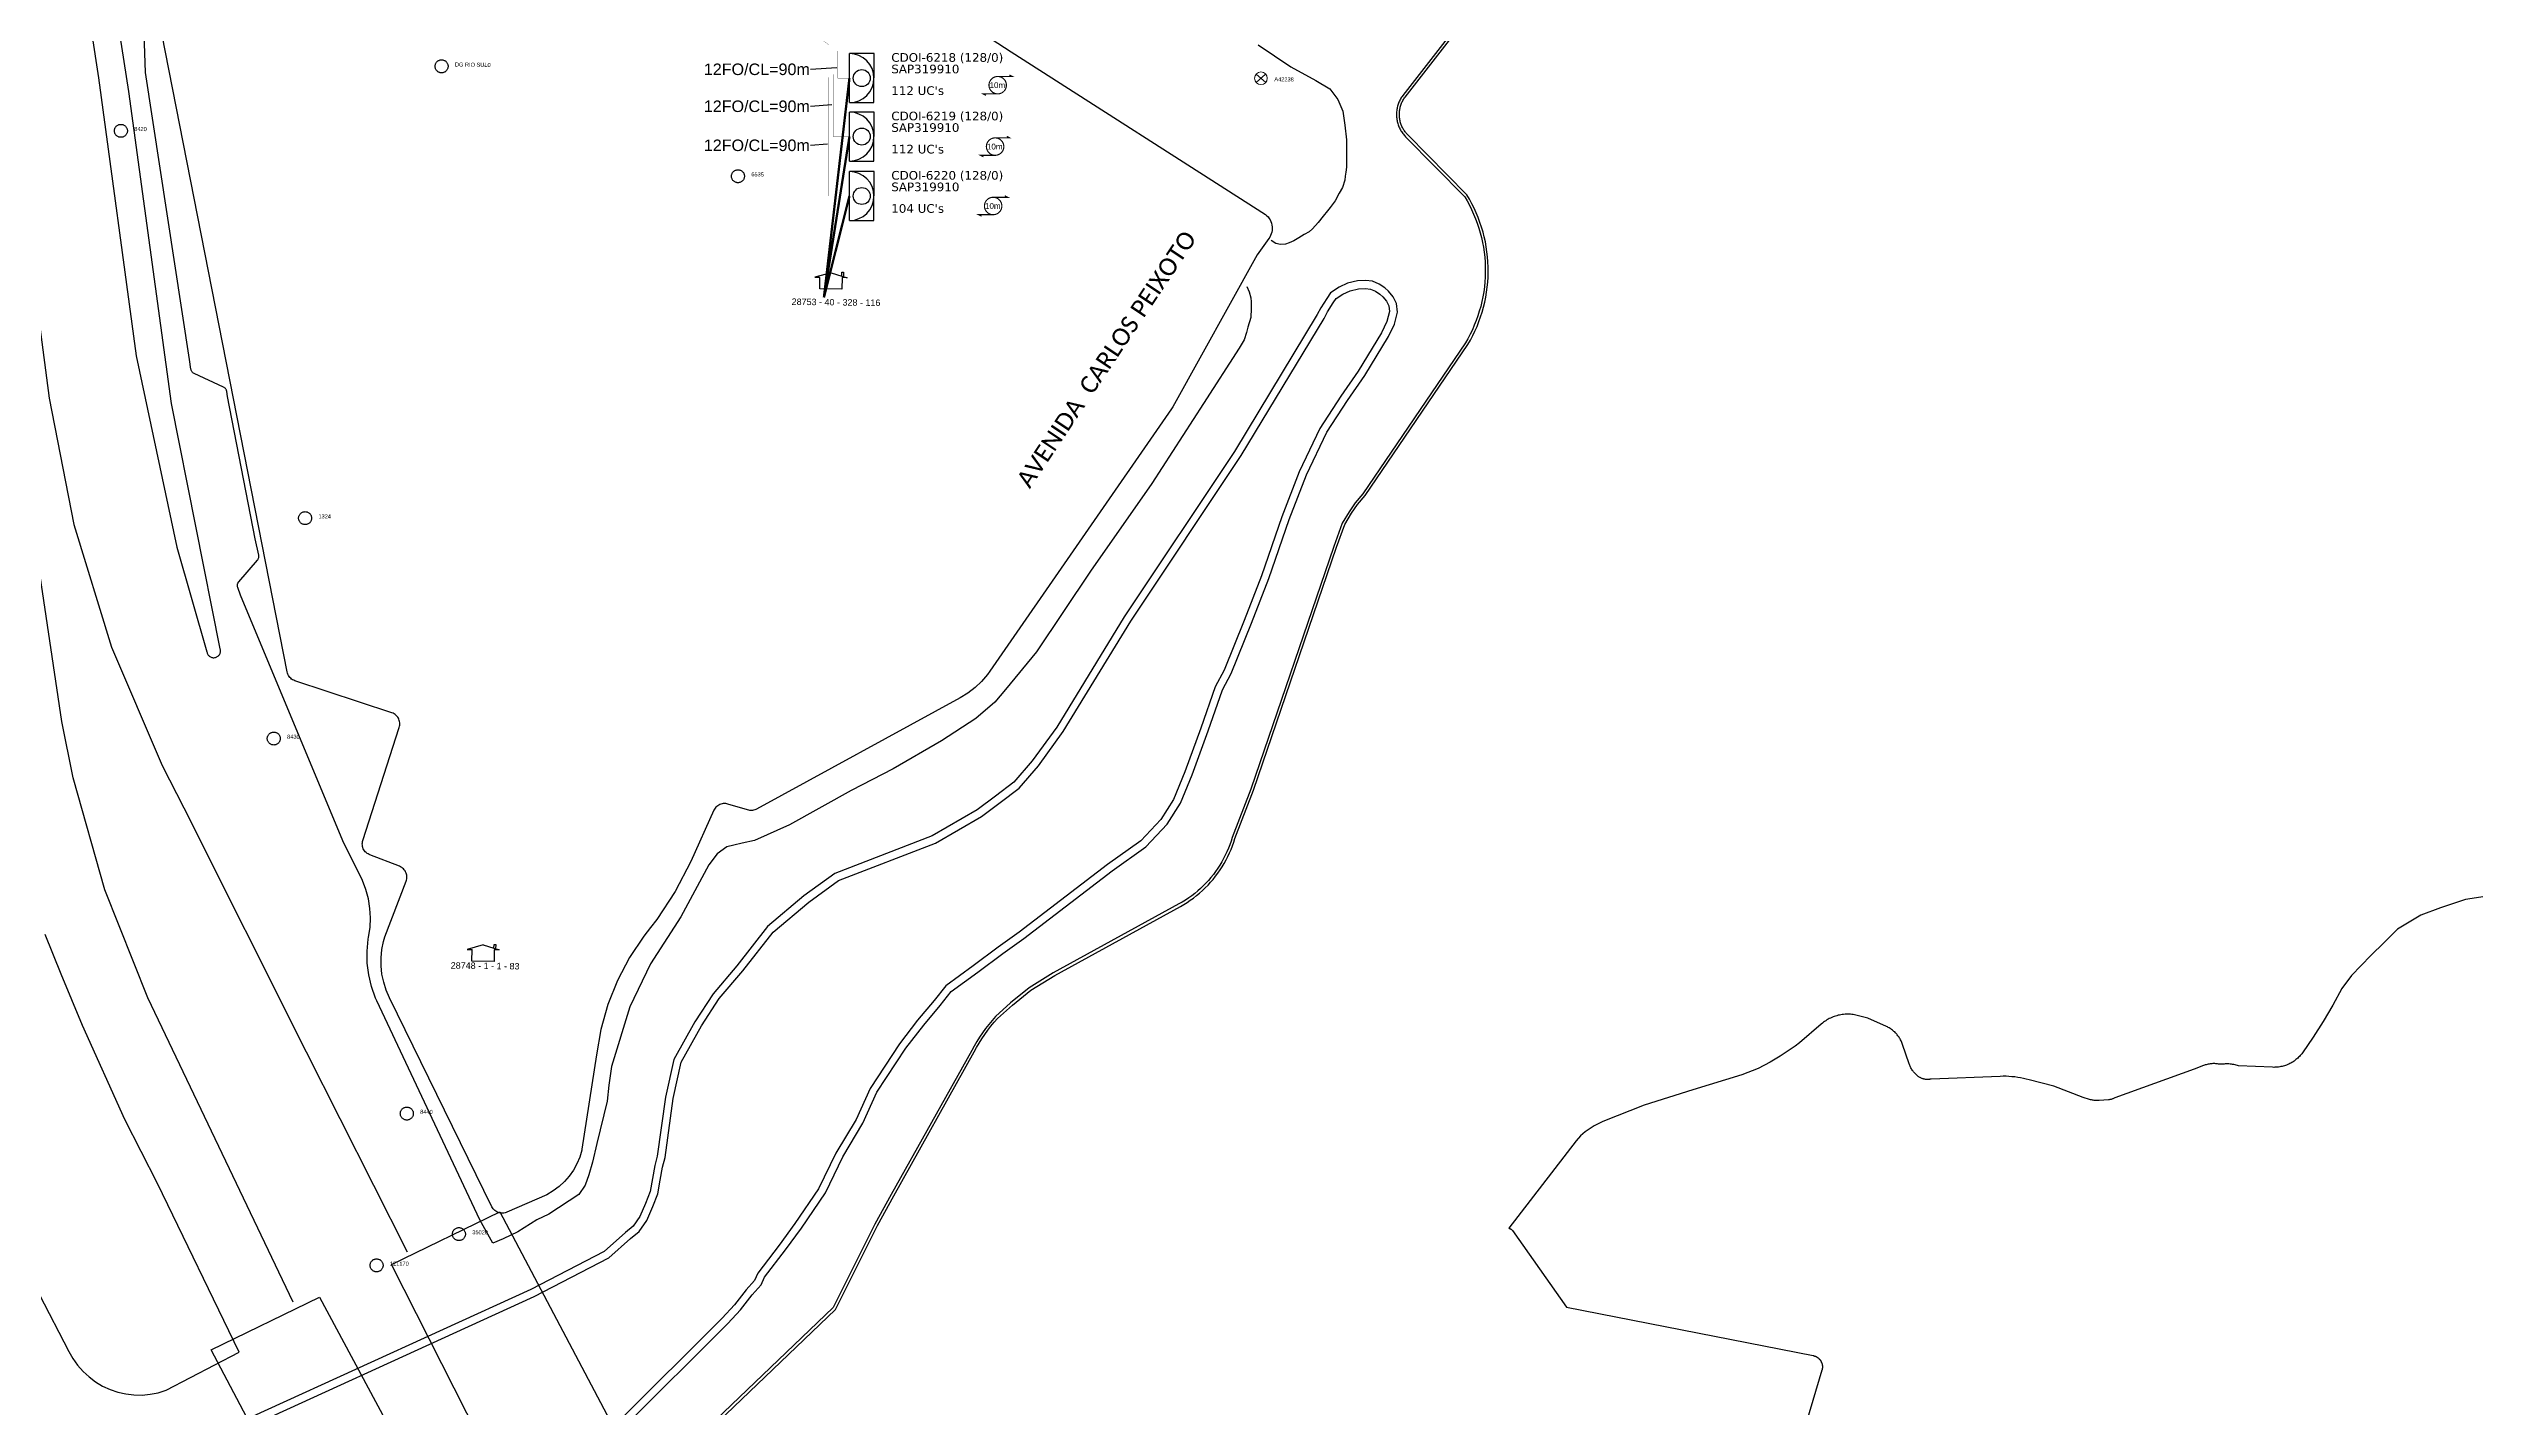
# Model space of a CAD drawing. Header units: millimetres. Extents: x 676447 to 689606, y 7455628 to 7463967.
# Drawn here: x 686906.5 to 687327.3, y 7459904.7 to 7460140.4 of the extents above; entities that cross this region are included whole.
import ezdxf
from ezdxf.enums import TextEntityAlignment as Align

# ---------------------------------------------------------------- set-up
doc = ezdxf.new("R2010")
doc.units = ezdxf.units.MM
doc.header["$LTSCALE"] = 0.1
doc.header["$MEASUREMENT"] = 0
doc.linetypes.add('PHANTOM2', pattern=[1.25, 0.625, -0.125, 0.125, -0.125, 0.125, -0.125])
doc.layers.add('10.4-Postes', color=1, linetype='Continuous', lineweight=0)
for name, color, linetype in [('Caixas Subterrâneas', 5, 'Continuous'), ('CDO_INTERIOR', 1, 'Continuous'), ('label_cabos', 7, 'Continuous'), ('label_cabos @ 1', 7, 'Continuous'), ('LAYOUT', 7, 'Continuous'), ('LEGENDAS_INFRAESTRUTURAS', 7, 'Continuous'), ('linha de chamada', 5, 'Continuous'), ('MUB_MEIOFIO', 7, 'Continuous'), ('MUB_OBRA_ARTE', 7, 'Continuous'), ('MUB_QUADRAS', 7, 'Continuous'), ('MUB_SEGMENTO', 7, 'Continuous'), ('NOS_DE_INFRAESTRUTURA', 7, 'Continuous'), ('surveys', 7, 'Continuous'), ('SURVEYS_LEGENDAS', 7, 'Continuous')]:
    doc.layers.add(name, color=color, linetype=linetype)
doc.styles.add('Legend', font='calibri.ttf')
doc.styles.add('siredit', font='verdana.ttf')
doc.styles.get("Standard").update_dxf_attribs({"font": 'arial.ttf'})
doc.dimstyles.new('FW', dxfattribs={"dimscale": 0, "dimtxt": 2, "dimasz": 0.18, "dimexe": 0.18, "dimexo": 0.0625, "dimgap": 0.09, "dimtad": 0, "dimtoh": 1, "dimdec": 0, "dimzin": 0, "dimdsep": 46, "dimtxsty": 'Standard', "dimcen": 0.09, "dimse1": 1, "dimse2": 1, "dimsd1": 1, "dimsd2": 1, "dimclrt": 7, "dimadec": 0, "dimazin": 0, "dimtfac": 1, "dimtdec": 0, "dimtofl": 0, "dimtmove": 0, "dimatfit": 3, "dimfxl": 0, "dimtolj": 1, "dimtzin": 0, "dimarcsym": 0})

# ---------------------------------------------------------------- blocks, each defined once
blk = doc.blocks.new('PTPT')
at = {"layer": '10.4-Postes', "color": 1, "linetype": 'PHANTOM2'}
for points in [[(-0.0000079, 0.0000104), (0.0000075, -0.000002)], [(0.000007, 0.0000109), (-0.0000074, -0.0000025)]]:
    blk.add_lwpolyline(points, dxfattribs=at)
at = {"layer": '10.4-Postes', "color": 1}
blk.add_circle((-0.0000002, 0.0000042), 0.00000987, dxfattribs=at)
blk = doc.blocks.new('MHMZ')
at = {"linetype": 'PHANTOM2'}
blk.add_circle((0, 0), 0.0000101, dxfattribs=at)
blk = doc.blocks.new('LVLV')
for p, q in [((0, 0.0000254), (-0.0000251, 0.000018)), ((-0.0000251, 0.000018), (-0.0000173, 0.000018)), ((-0.0000172, 0), (-0.0000172, 0.0000179)), ((0.0000172, 0), (-0.0000172, 0)), ((0, 0.0000254), (0.0000251, 0.000018)), ((0.0000169, 0.0000264), (0.0000195, 0.0000264)), ((0.0000169, 0.0000205), (0.0000169, 0.0000264)), ((0.0000251, 0.000018), (0.0000172, 0.000018)), ((0.0000172, 0.000018), (0.0000172, 0)), ((0.0000195, 0.0000264), (0.0000195, 0.0000198))]:
    blk.add_line(p, q)
blk = doc.blocks.new('A$C6FB0096B')
at = {"layer": 'LAYOUT', "color": 0, "const_width": 0.2}
blk.add_lwpolyline([(0, 1.51, 1.000012), (0, -1.51, 0.999978)], format="xyb", close=True, dxfattribs=at)
for points in [[(0, 1.51), (2.52, 1.51), (2.02, 1.77)], [(0, -1.51), (-2.52, -1.51), (-2.02, -1.77)]]:
    blk.add_lwpolyline(points, dxfattribs=at)
at = {"layer": 'LAYOUT', "color": 0}
blk.add_text('10m', height=1, dxfattribs=at).set_placement((-0.06, 0), align=Align.MIDDLE_CENTER)

msp = doc.modelspace()

# ---------------------------------------------------------------- linework, layer by layer
at = {"const_width": 0.04}
for points in [[(687025.69, 7460161.23), (687031.83, 7460157.68), (687034.95, 7460148.56), (687043.37, 7460142.66), (687043.36, 7460135.28), (687045.36, 7460135.28)], [(687025.69, 7460161.23), (687031.3, 7460156.68), (687034.41, 7460147.55), (687042.51, 7460141.89), (687042.53, 7460125.13), (687045.36, 7460125.13)], [(687025.69, 7460161.23), (687030.41, 7460156.11), (687033.53, 7460146.98), (687041.75, 7460141.08), (687041.74, 7460114.84), (687045.36, 7460114.83)]]:
    msp.add_lwpolyline(points, dxfattribs=at)
at = {"layer": 'CDO_INTERIOR', "color": 0}
for p, q in [((687049.62, 7460139.53), (687045.37, 7460139.53)), ((687049.61, 7460131.03), (687049.62, 7460139.53)), ((687045.36, 7460131.03), (687049.61, 7460131.03)), ((687049.62, 7460129.38), (687045.37, 7460129.38)), ((687049.61, 7460120.88), (687049.62, 7460129.38)), ((687045.36, 7460120.88), (687049.61, 7460120.88)), ((687049.62, 7460119.08), (687045.37, 7460119.08)), ((687049.61, 7460110.58), (687049.62, 7460119.08)), ((687045.36, 7460110.58), (687049.61, 7460110.58))]:
    msp.add_line(p, q, dxfattribs=at)
for points in [[(687045.36, 7460131.03), (687045.37, 7460139.53)], [(687045.36, 7460120.88), (687045.37, 7460129.38)], [(687045.36, 7460110.58), (687045.37, 7460119.08)]]:
    msp.add_lwpolyline(points, dxfattribs=at)
for centre in [(687047.49, 7460135.28), (687047.49, 7460125.13), (687047.49, 7460114.83)]:
    msp.add_circle(centre, 1.47, dxfattribs=at)
for centre in [(687045.36, 7460135.28), (687045.36, 7460125.13), (687045.36, 7460114.83)]:
    msp.add_arc(centre, 4.25, 269.9724, 89.9724, dxfattribs=at)
at = {"layer": 'linha de chamada', "linetype": 'Continuous', "const_width": 0.4}
for points in [[(687045.36, 7460135.28), (687040.93, 7460097.23)], [(687045.36, 7460125.13), (687040.93, 7460097.23)], [(687045.36, 7460114.83), (687040.93, 7460097.23)]]:
    msp.add_lwpolyline(points, dxfattribs=at)
at = {"layer": 'MUB_MEIOFIO', "linetype": 'Continuous'}
for points in [[(686948.92, 7459922.98), (686923.71, 7459975.76), (686916.23, 7459994.51), (686910.75, 7460013.93), (686908.8, 7460023.7), (686902.53, 7460065.67), (686896.54, 7460111.85), (686891.26, 7460154.07), (686891.24, 7460154.17), (686885.11, 7460181.12), (686879.84, 7460216.81), (686878.8, 7460224.79), (686874.46, 7460245.98), (686867.93, 7460266.59), (686859.29, 7460286.41), (686856.96, 7460291.44), (686856.94, 7460291.46), (686832.59, 7460340.1), (686786.83, 7460471.63)], [(686906.51, 7460191.59), (686915.12, 7460135.31), (686921.69, 7460087.13), (686928.72, 7460053.91), (686933.94, 7460035.78), (686933.96, 7460035.66), (686934, 7460035.54), (686934.05, 7460035.43), (686934.11, 7460035.32), (686934.18, 7460035.22), (686934.26, 7460035.12), (686934.35, 7460035.04), (686934.45, 7460034.97), (686934.56, 7460034.9), (686934.67, 7460034.85), (686934.79, 7460034.81), (686934.91, 7460034.78), (686935.03, 7460034.77), (686935.15, 7460034.77), (686935.28, 7460034.78), (686935.4, 7460034.8), (686935.52, 7460034.84), (686935.63, 7460034.89), (686935.74, 7460034.95), (686935.84, 7460035.02), (686935.93, 7460035.1), (686936.02, 7460035.19), (686936.09, 7460035.29), (686936.15, 7460035.4), (686936.21, 7460035.51), (686936.25, 7460035.63), (686936.27, 7460035.75), (686936.29, 7460035.87), (686936.29, 7460035.99), (686936.28, 7460036.12), (686936.25, 7460036.24), (686936.24, 7460036.29), (686927.82, 7460078.82), (686920.39, 7460132.97), (686912.62, 7460182.76)], [(687161.73, 7460158.58), (687141.31, 7460132.27), (687141.2, 7460132.11), (687141.1, 7460131.96), (687141, 7460131.79), (687140.9, 7460131.63), (687140.81, 7460131.46), (687140.73, 7460131.29), (687140.65, 7460131.11), (687140.58, 7460130.93), (687140.52, 7460130.76), (687140.46, 7460130.57), (687140.41, 7460130.39), (687140.36, 7460130.2), (687140.32, 7460130.02), (687140.29, 7460129.83), (687140.26, 7460129.64), (687140.24, 7460129.45), (687140.23, 7460129.26), (687140.22, 7460129.07), (687140.22, 7460128.88), (687140.23, 7460128.69), (687140.24, 7460128.5), (687140.26, 7460128.31), (687140.29, 7460128.12), (687140.32, 7460127.93), (687140.36, 7460127.74), (687140.41, 7460127.56), (687140.46, 7460127.38), (687140.52, 7460127.19), (687140.58, 7460127.01), (687140.65, 7460126.84), (687140.73, 7460126.66), (687140.81, 7460126.49), (687140.9, 7460126.32), (687141, 7460126.16), (687141.1, 7460125.99), (687141.2, 7460125.83), (687141.31, 7460125.68), (687141.43, 7460125.53), (687141.55, 7460125.38), (687141.68, 7460125.24), (687141.81, 7460125.1), (687152.05, 7460114.71), (687152.46, 7460114.01), (687152.87, 7460113.25), (687153.25, 7460112.48), (687153.6, 7460111.7), (687153.93, 7460110.9), (687154.23, 7460110.1), (687154.5, 7460109.28), (687154.75, 7460108.45), (687154.96, 7460107.62), (687155.15, 7460106.78), (687155.3, 7460105.93), (687155.43, 7460105.08), (687155.52, 7460104.22), (687155.59, 7460103.36), (687155.62, 7460102.5), (687155.63, 7460101.64), (687155.6, 7460100.78), (687155.55, 7460099.92), (687155.46, 7460099.06), (687155.35, 7460098.21), (687155.21, 7460097.36), (687155.03, 7460096.52), (687154.83, 7460095.68), (687154.59, 7460094.85), (687154.33, 7460094.03), (687154.04, 7460093.22), (687153.72, 7460092.42), (687153.38, 7460091.63), (687153, 7460090.85), (687152.6, 7460090.09), (687152.18, 7460089.35), (687134.39, 7460063.19), (687133.07, 7460061.65), (687132, 7460060.08), (687130.82, 7460058.11), (687129.35, 7460054.07), (687114.95, 7460011.99), (687111.73, 7460003.61), (687111.53, 7460002.95), (687111.31, 7460002.33), (687111.08, 7460001.72), (687110.82, 7460001.11), (687110.54, 7460000.52), (687110.24, 7459999.93), (687109.93, 7459999.35), (687109.59, 7459998.79), (687109.23, 7459998.24), (687108.86, 7459997.69), (687108.47, 7459997.17), (687108.05, 7459996.65), (687107.63, 7459996.15), (687107.18, 7459995.67), (687106.72, 7459995.2), (687106.24, 7459994.75), (687105.75, 7459994.31), (687105.24, 7459993.89), (687104.72, 7459993.49), (687104.19, 7459993.11), (687103.64, 7459992.74), (687103.08, 7459992.4), (687102.5, 7459992.07), (687080.71, 7459980.11), (687076.51, 7459977.53), (687073.3, 7459974.9), (687070.7, 7459972.56), (687070.09, 7459971.86), (687069.51, 7459971.16), (687068.96, 7459970.45), (687068.43, 7459969.71), (687067.92, 7459968.96), (687067.44, 7459968.2), (687066.98, 7459967.42), (687066.56, 7459966.63), (687052.59, 7459941.67), (687049.77, 7459936.56), (687042.55, 7459922.06), (686988.27, 7459870.1)], [(687114.26, 7460099.16), (687114.69, 7460098.19), (687114.97, 7460097.19), (687115.05, 7460096.48), (687115.05, 7460095.31), (687114.97, 7460093.74), (687114.47, 7460092.07), (687114.24, 7460091.14), (687113.8, 7460089.91), (687112.93, 7460088.42), (687106.76, 7460078.87), (687097.82, 7460065), (687087.17, 7460049.8), (687077.82, 7460035.77), (687072.43, 7460029.23), (687070.59, 7460027.08), (687067.29, 7460024.21), (687061.33, 7460020.37), (687052.97, 7460015.48), (687045.67, 7460011.72), (687034.99, 7460005.76), (687028.88, 7460003.08), (687026.75, 7460002.58), (687025.33, 7460002.28), (687024.08, 7460001.99), (687022.41, 7460000.78), (687020.99, 7459998.82), (687016.14, 7459989.84), (687010.85, 7459981.67), (687007.29, 7459974.23), (687004.08, 7459963.86), (687003.66, 7459960.65), (687003.37, 7459957.86), (687001.57, 7459950.54), (687000.78, 7459947.29), (687000.15, 7459945.08), (686999.53, 7459943.29), (686998.44, 7459941.7), (686993.22, 7459938.26), (686991.13, 7459937.26), (686987.84, 7459935.22), (686985.29, 7459933.97), (686983.5, 7459933.26), (686981.25, 7459937.29), (686963.39, 7459975.24), (686963.17, 7459975.75), (686962.49, 7459977.72), (686962.01, 7459979.75), (686961.75, 7459981.82), (686961.71, 7459983.9), (686961.88, 7459985.98), (686961.96, 7459986.33), (686962.22, 7459987.98), (686962.3, 7459989.64), (686962.21, 7459991.3), (686961.95, 7459992.95), (686961.51, 7459994.56), (686960.91, 7459996.11), (686957.52, 7460003.03), (686939.77, 7460045.61), (686939.28, 7460046.94), (686939.25, 7460047.04), (686939.22, 7460047.14), (686939.21, 7460047.24), (686939.22, 7460047.35), (686939.23, 7460047.45), (686939.25, 7460047.55), (686939.28, 7460047.65), (686939.33, 7460047.75), (686939.38, 7460047.84), (686939.44, 7460047.92), (686939.46, 7460047.94), (686942.69, 7460051.67), (686942.75, 7460051.76), (686942.8, 7460051.85), (686942.85, 7460051.94), (686942.89, 7460052.04), (686942.91, 7460052.14), (686942.93, 7460052.24), (686942.93, 7460052.35), (686942.92, 7460052.45), (686942.91, 7460052.54), (686942.3, 7460055.39), (686937.51, 7460080.09), (686937.38, 7460080.92), (686937.37, 7460080.96), (686937.35, 7460081.06), (686937.31, 7460081.16), (686937.27, 7460081.25), (686937.21, 7460081.34), (686937.15, 7460081.43), (686937.08, 7460081.5), (686936.99, 7460081.57), (686936.91, 7460081.63), (686936.82, 7460081.68), (686931.74, 7460084.04), (686931.7, 7460084.06), (686931.61, 7460084.12), (686931.52, 7460084.18), (686931.45, 7460084.25), (686931.38, 7460084.33), (686931.32, 7460084.41), (686931.26, 7460084.5), (686931.22, 7460084.6), (686931.19, 7460084.7), (686931.17, 7460084.8), (686930.92, 7460086.46), (686923.26, 7460136.22), (686922.63, 7460154.64)], [(687116.24, 7460141.04), (687121.9, 7460137.21), (687126.25, 7460134.84), (687128.68, 7460133.39), (687130.07, 7460131.54), (687130.94, 7460129.57), (687131.28, 7460127.14), (687131.57, 7460124.59), (687131.55, 7460122.11), (687131.56, 7460120.93), (687131.55, 7460119.81), (687131.45, 7460118.98), (687131.32, 7460118.3), (687131.26, 7460117.58), (687130.89, 7460116.29), (687130.26, 7460115.32), (687129.57, 7460114), (687128.71, 7460112.84), (687128.28, 7460112.27), (687127.53, 7460111.32), (687126.64, 7460110.26), (687125.67, 7460109.14), (687125.06, 7460108.62), (687124.23, 7460108.17), (687123.29, 7460107.56), (687122.45, 7460107.08), (687121.62, 7460106.7), (687120.96, 7460106.5), (687120.13, 7460106.42), (687119.31, 7460106.59), (687118.51, 7460107.14)], [(686900.28, 7460127.87), (686906.55, 7460079.77), (686910.85, 7460057.89), (686917.41, 7460036.58), (686926.17, 7460016.07), (686929.95, 7460008.71), (686951.12, 7459966.44), (686968.69, 7459931.74)], [(686969.99, 7459865.19), (687024.28, 7459919.28), (687026.44, 7459921.67), (687028.5, 7459924.25), (687030.03, 7459926.02), (687030.65, 7459927.32), (687034.26, 7459932.1), (687037.02, 7459935.86), (687041.19, 7459941.95), (687044.2, 7459948.21), (687047.71, 7459954.06), (687050.13, 7459959.4), (687055.16, 7459967.04), (687058.25, 7459971.05), (687061.09, 7459974.47), (687063.01, 7459976.89), (687067.6, 7459980.23), (687071.94, 7459983.49), (687075.62, 7459986.07), (687090.93, 7459997.78), (687096.77, 7460001.95), (687100.45, 7460005.88), (687102.79, 7460009.55), (687104.79, 7460014.48), (687107.55, 7460022.09), (687110.06, 7460029.19), (687111.56, 7460032.03), (687115.08, 7460040.74), (687118.09, 7460048.51), (687121.6, 7460058.72), (687124.61, 7460066.48), (687128.12, 7460073.85), (687131.71, 7460079.36), (687134.72, 7460083.7), (687138.84, 7460090.44), (687139.87, 7460092.62), (687140.4, 7460094.68), (687140.24, 7460096.2), (687139.66, 7460097.36), (687138.84, 7460098.31), (687138.18, 7460098.88), (687137.23, 7460099.54), (687136.08, 7460100.04), (687134.88, 7460100.16), (687133.44, 7460100.12), (687131.75, 7460099.71), (687130.27, 7460099.01), (687128.78, 7460098.02), (687128.12, 7460097.03), (687127.09, 7460095.42), (687126.47, 7460094.27), (687112.13, 7460070.54)], [(687112.13, 7460070.54), (687093.01, 7460041.85), (687081.32, 7460022.72), (687077.07, 7460016.88), (687073.88, 7460013.16), (687070.69, 7460010.77), (687067.5, 7460008.38), (687059.71, 7460003.85), (687042.81, 7459997.35), (687037.47, 7459993.47), (687031.16, 7459988.13), (687025.82, 7459981.34), (687021.7, 7459976.49), (687018.54, 7459971.64), (687014.9, 7459965.09), (687013.45, 7459958.55), (687012.03, 7459948.35), (687011.62, 7459946.69), (687011.2, 7459944.44), (687010.79, 7459942.19), (687010.02, 7459940.11), (687009.01, 7459937.86), (687007.88, 7459936.2), (687006.52, 7459935.07), (687002.84, 7459931.8), (686990.1, 7459925.23), (686929.27, 7459897.43)], [(686939.55, 7459914.32), (686925.36, 7459943.6), (686919.71, 7459954.7), (686912.35, 7459971), (686908.66, 7459979.9), (686905.9, 7459986.76)], [(686884.21, 7459964.14), (686910.01, 7459914.46), (686910.7, 7459913.22), (686911.52, 7459912.06), (686912.45, 7459911), (686913.5, 7459910.03), (686914.63, 7459909.18), (686915.85, 7459908.46), (686917.14, 7459907.86), (686918.48, 7459907.4), (686919.87, 7459907.09), (686921.27, 7459906.92), (686922.69, 7459906.9), (686924.11, 7459907.03), (686925.5, 7459907.31), (686926.85, 7459907.73), (686939.55, 7459914.32)]]:
    msp.add_lwpolyline(points, dxfattribs=at)
at = {"layer": 'MUB_OBRA_ARTE', "linetype": 'Continuous'}
for points in [[(686965.94, 7459929.56), (686984.73, 7459938.68), (687043.18, 7459827.95), (687098.38, 7459715.56), (687079.11, 7459706.16), (686965.94, 7459929.56)], [(686934.68, 7459914.73), (686953.47, 7459923.85), (686993.11, 7459849.99), (687030.67, 7459775.05), (687066.11, 7459699.09), (687045.44, 7459688.36), (687010.8, 7459764.92), (686973.86, 7459840.4), (686934.68, 7459914.73)]]:
    msp.add_lwpolyline(points, dxfattribs=at)
at = {"layer": 'MUB_QUADRAS', "linetype": 'Continuous'}
for points in [[(687048.47, 7460156.1), (687073.42, 7460139.81), (687117.49, 7460111.62), (687117.73, 7460111.42), (687117.95, 7460111.2), (687118.14, 7460110.95), (687118.31, 7460110.68), (687118.44, 7460110.4), (687118.55, 7460110.1), (687118.63, 7460109.8), (687118.67, 7460109.49), (687118.68, 7460109.17), (687118.66, 7460108.86), (687118.6, 7460108.55), (687118.52, 7460108.25), (687118.4, 7460107.96), (687118.25, 7460107.68), (687118.11, 7460107.47), (687116.06, 7460104.64), (687101.45, 7460078.27), (687101.22, 7460077.93), (687069.72, 7460032.43), (687069.3, 7460031.86), (687068.28, 7460030.66), (687067.15, 7460029.58), (687065.9, 7460028.62), (687064.57, 7460027.8), (687029.22, 7460008.52), (687029.12, 7460008.47), (687028.93, 7460008.39), (687028.72, 7460008.33), (687028.52, 7460008.29), (687028.31, 7460008.28), (687028.1, 7460008.28), (687027.89, 7460008.31), (687027.69, 7460008.36), (687024.26, 7460009.39), (687024.11, 7460009.43), (687023.9, 7460009.47), (687023.69, 7460009.48), (687023.48, 7460009.47), (687023.28, 7460009.44), (687023.07, 7460009.38), (687022.88, 7460009.31), (687022.69, 7460009.22), (687022.51, 7460009.1), (687022.35, 7460008.97), (687022.2, 7460008.83), (687022.07, 7460008.66), (687021.95, 7460008.49), (687021.86, 7460008.3), (687017.84, 7459999.4), (687015.16, 7459994.23), (687011.96, 7459989.37), (687010.88, 7459987.96), (687009.73, 7459986.49), (687007.24, 7459982.77), (687005.14, 7459978.8), (687003.48, 7459974.64), (687002.25, 7459970.32), (687001.49, 7459965.9), (686998.98, 7459949.53), (686998.95, 7459949.39), (686998.58, 7459948.18), (686998.09, 7459947.02), (686997.48, 7459945.91), (686996.75, 7459944.88), (686995.92, 7459943.92), (686995, 7459943.06), (686993.99, 7459942.29), (686992.91, 7459941.64), (686985.97, 7459938.6), (686985.85, 7459938.55), (686985.65, 7459938.49), (686985.44, 7459938.45), (686985.24, 7459938.43), (686985.03, 7459938.44), (686984.82, 7459938.46), (686984.62, 7459938.51), (686984.42, 7459938.58), (686984.23, 7459938.66), (686984.05, 7459938.77), (686983.88, 7459938.9), (686983.73, 7459939.04), (686983.59, 7459939.2), (686983.47, 7459939.37), (686983.37, 7459939.55), (686965.62, 7459975.81), (686965.03, 7459977.12), (686964.59, 7459978.48), (686964.29, 7459979.88), (686964.13, 7459981.31), (686964.13, 7459982.74), (686964.28, 7459984.17), (686964.57, 7459985.57), (686964.8, 7459986.34), (686968.48, 7459996.01), (686968.54, 7459996.2), (686968.59, 7459996.4), (686968.61, 7459996.61), (686968.61, 7459996.82), (686968.59, 7459997.03), (686968.55, 7459997.24), (686968.48, 7459997.43), (686968.4, 7459997.63), (686968.29, 7459997.81), (686968.17, 7459997.98), (686968.03, 7459998.13), (686967.88, 7459998.27), (686967.71, 7459998.4), (686967.53, 7459998.5), (686967.34, 7459998.59), (686962.16, 7460000.6), (686962.07, 7460000.63), (686961.89, 7460000.73), (686961.71, 7460000.84), (686961.55, 7460000.97), (686961.4, 7460001.12), (686961.27, 7460001.28), (686961.15, 7460001.46), (686961.06, 7460001.64), (686960.98, 7460001.84), (686960.93, 7460002.04), (686960.89, 7460002.25), (686960.88, 7460002.46), (686960.89, 7460002.67), (686960.93, 7460002.87), (686960.98, 7460003.08), (686967.3, 7460022.68), (686967.35, 7460022.87), (686967.39, 7460023.07), (686967.4, 7460023.28), (686967.39, 7460023.49), (686967.36, 7460023.7), (686967.3, 7460023.9), (686967.23, 7460024.1), (686967.14, 7460024.29), (686967.02, 7460024.46), (686966.89, 7460024.63), (686966.74, 7460024.77), (686966.58, 7460024.91), (686966.41, 7460025.02), (686966.22, 7460025.12), (686966.03, 7460025.19), (686949.19, 7460030.77), (686949.17, 7460030.78), (686948.98, 7460030.86), (686948.79, 7460030.95), (686948.62, 7460031.07), (686948.46, 7460031.21), (686948.31, 7460031.36), (686948.18, 7460031.52), (686948.07, 7460031.7), (686947.98, 7460031.89), (686947.91, 7460032.08), (686947.85, 7460032.29), (686913.09, 7460209.32)], [(686988.65, 7459869.77), (687042.96, 7459921.76), (687050.21, 7459936.33), (687053.03, 7459941.43), (687066.99, 7459966.39), (687067.42, 7459967.17), (687067.87, 7459967.94), (687068.34, 7459968.69), (687068.84, 7459969.43), (687069.36, 7459970.15), (687069.9, 7459970.85), (687070.47, 7459971.54), (687071.06, 7459972.21), (687073.62, 7459974.52), (687076.8, 7459977.12), (687080.96, 7459979.67), (687102.75, 7459991.63), (687103.33, 7459991.97), (687103.91, 7459992.32), (687104.47, 7459992.7), (687105.02, 7459993.09), (687105.55, 7459993.5), (687106.07, 7459993.93), (687106.58, 7459994.38), (687107.07, 7459994.84), (687107.54, 7459995.33), (687108, 7459995.82), (687108.44, 7459996.33), (687108.86, 7459996.86), (687109.26, 7459997.4), (687109.65, 7459997.96), (687110.02, 7459998.52), (687110.36, 7459999.1), (687110.69, 7459999.7), (687110.99, 7460000.3), (687111.28, 7460000.91), (687111.54, 7460001.53), (687111.78, 7460002.16), (687112, 7460002.8), (687112.2, 7460003.44), (687115.42, 7460011.82), (687129.82, 7460053.91), (687131.27, 7460057.89), (687132.42, 7460059.81), (687133.47, 7460061.35), (687134.79, 7460062.89), (687152.61, 7460089.09), (687153.04, 7460089.85), (687153.45, 7460090.63), (687153.83, 7460091.42), (687154.19, 7460092.23), (687154.51, 7460093.04), (687154.81, 7460093.87), (687155.07, 7460094.71), (687155.31, 7460095.55), (687155.52, 7460096.41), (687155.7, 7460097.27), (687155.84, 7460098.13), (687155.96, 7460099.01), (687156.05, 7460099.88), (687156.1, 7460100.76), (687156.13, 7460101.63), (687156.12, 7460102.51), (687156.09, 7460103.39), (687156.02, 7460104.27), (687155.92, 7460105.14), (687155.8, 7460106.01), (687155.64, 7460106.88), (687155.45, 7460107.73), (687155.23, 7460108.58), (687154.98, 7460109.43), (687154.7, 7460110.26), (687154.4, 7460111.09), (687154.06, 7460111.9), (687153.7, 7460112.7), (687153.31, 7460113.48), (687152.89, 7460114.26), (687152.45, 7460115.02), (687142.17, 7460125.45), (687142.05, 7460125.58), (687141.93, 7460125.71), (687141.82, 7460125.84), (687141.71, 7460125.98), (687141.61, 7460126.12), (687141.52, 7460126.26), (687141.43, 7460126.41), (687141.34, 7460126.56), (687141.26, 7460126.71), (687141.18, 7460126.87), (687141.11, 7460127.03), (687141.05, 7460127.19), (687140.99, 7460127.35), (687140.94, 7460127.52), (687140.89, 7460127.69), (687140.85, 7460127.86), (687140.81, 7460128.03), (687140.78, 7460128.2), (687140.76, 7460128.37), (687140.74, 7460128.54), (687140.73, 7460128.71), (687140.72, 7460128.89), (687140.72, 7460129.06), (687140.73, 7460129.23), (687140.74, 7460129.41), (687140.76, 7460129.58), (687140.78, 7460129.75), (687140.81, 7460129.92), (687140.85, 7460130.09), (687140.89, 7460130.26), (687140.94, 7460130.43), (687140.99, 7460130.59), (687141.05, 7460130.76), (687141.11, 7460130.92), (687141.18, 7460131.08), (687141.26, 7460131.23), (687141.34, 7460131.39), (687141.43, 7460131.54), (687141.52, 7460131.69), (687141.61, 7460131.83), (687141.72, 7460131.97), (687162.13, 7460158.27)], [(687113.29, 7460069.81), (687127.66, 7460093.59), (687128.27, 7460094.73), (687129.26, 7460096.28), (687129.77, 7460097.03), (687130.94, 7460097.82), (687132.21, 7460098.41), (687133.62, 7460098.76), (687134.83, 7460098.79), (687135.73, 7460098.7), (687136.57, 7460098.34), (687137.34, 7460097.81), (687137.87, 7460097.34), (687138.52, 7460096.59), (687138.91, 7460095.81), (687139.02, 7460094.78), (687138.58, 7460093.09), (687137.64, 7460091.09), (687133.57, 7460084.44), (687130.58, 7460080.12), (687126.93, 7460074.52), (687123.35, 7460067.02), (687120.32, 7460059.19), (687116.81, 7460048.97), (687113.81, 7460041.24), (687110.32, 7460032.6), (687108.81, 7460029.74), (687106.27, 7460022.55), (687103.52, 7460014.97), (687101.57, 7460010.18), (687099.37, 7460006.72), (687095.87, 7460002.99), (687090.12, 7459998.88), (687074.81, 7459987.17), (687071.14, 7459984.59), (687066.79, 7459981.33), (687062.06, 7459977.88), (687060.03, 7459975.33), (687057.18, 7459971.9), (687054.05, 7459967.83), (687048.93, 7459960.06), (687046.5, 7459954.69), (687043, 7459948.86), (687040.01, 7459942.64), (687035.9, 7459936.65), (687033.17, 7459932.91), (687029.48, 7459928.03), (687028.88, 7459926.77), (687027.45, 7459925.13), (687025.4, 7459922.56), (687023.29, 7459920.22), (686969.05, 7459866.17)], [(686929.72, 7459896.14), (686990.7, 7459924.01), (687003.62, 7459930.67), (687007.41, 7459934.04), (687008.9, 7459935.27), (687010.21, 7459937.19), (687011.28, 7459939.6), (687012.11, 7459941.82), (687012.55, 7459944.19), (687012.95, 7459946.4), (687013.38, 7459948.09), (687014.79, 7459958.3), (687016.19, 7459964.6), (687019.71, 7459970.94), (687022.79, 7459975.68), (687026.88, 7459980.48), (687032.15, 7459987.18), (687038.31, 7459992.4), (687043.46, 7459996.14), (687060.3, 7460002.62), (687068.26, 7460007.24), (687071.51, 7460009.68), (687074.82, 7460012.16), (687078.14, 7460016.03), (687082.45, 7460021.96), (687094.16, 7460041.12), (687113.29, 7460069.81)], [(687332.03, 7459993.83), (687325.6, 7459992.86), (687321.26, 7459991.38), (687317.85, 7459990.1), (687313.81, 7459987.67), (687311.49, 7459985.4), (687309.17, 7459983.13), (687307.51, 7459981.39), (687305.85, 7459979.65), (687304.19, 7459977.38), (687302.62, 7459974.51), (687300.95, 7459971.7), (687299.19, 7459968.95), (687297.34, 7459966.26), (687297.22, 7459966.09), (687297.09, 7459965.93), (687296.95, 7459965.77), (687296.81, 7459965.62), (687296.67, 7459965.47), (687296.52, 7459965.33), (687296.36, 7459965.19), (687296.2, 7459965.06), (687296.04, 7459964.93), (687295.87, 7459964.81), (687295.7, 7459964.7), (687295.52, 7459964.59), (687295.34, 7459964.48), (687295.16, 7459964.39), (687294.97, 7459964.3), (687294.78, 7459964.21), (687294.59, 7459964.13), (687294.4, 7459964.06), (687294.2, 7459964), (687294, 7459963.94), (687293.8, 7459963.89), (687293.6, 7459963.85), (687293.39, 7459963.81), (687293.19, 7459963.78), (687292.98, 7459963.76), (687292.78, 7459963.74), (687292.57, 7459963.74), (687292.36, 7459963.73), (687292.15, 7459963.74), (687286.25, 7459964.01), (687286.05, 7459964.07), (687285.84, 7459964.13), (687285.64, 7459964.17), (687285.43, 7459964.22), (687285.22, 7459964.25), (687285.01, 7459964.28), (687284.8, 7459964.3), (687284.59, 7459964.31), (687284.38, 7459964.32), (687284.17, 7459964.32), (687283.96, 7459964.31), (687283.75, 7459964.3), (687283.54, 7459964.28), (687283.45, 7459964.27), (687283.35, 7459964.27), (687283.26, 7459964.26), (687283.17, 7459964.26), (687283.07, 7459964.27), (687282.98, 7459964.28), (687282.89, 7459964.29), (687282.79, 7459964.3), (687282.63, 7459964.32), (687282.47, 7459964.34), (687282.3, 7459964.36), (687282.13, 7459964.37), (687281.97, 7459964.37), (687281.8, 7459964.37), (687281.64, 7459964.36), (687281.47, 7459964.34), (687281.31, 7459964.33), (687281.14, 7459964.3), (687280.98, 7459964.27), (687280.81, 7459964.24), (687280.65, 7459964.19), (687280.49, 7459964.15), (687280.34, 7459964.1), (687280.18, 7459964.04), (687278.58, 7459963.43), (687264.8, 7459958.42), (687264.7, 7459958.37), (687264.59, 7459958.33), (687264.48, 7459958.29), (687264.37, 7459958.25), (687264.26, 7459958.21), (687264.15, 7459958.18), (687264.04, 7459958.16), (687263.93, 7459958.13), (687263.81, 7459958.12), (687263.7, 7459958.1), (687262.89, 7459958.02), (687262.07, 7459957.97), (687261.91, 7459957.96), (687261.74, 7459957.96), (687261.57, 7459957.96), (687261.41, 7459957.98), (687261.24, 7459957.99), (687261.07, 7459958.01), (687260.91, 7459958.04), (687260.74, 7459958.08), (687260.58, 7459958.12), (687260.42, 7459958.16), (687259.3, 7459958.49), (687254.24, 7459960.44), (687249.93, 7459961.56), (687249.44, 7459961.69), (687248.95, 7459961.81), (687248.45, 7459961.91), (687247.95, 7459961.99), (687247.45, 7459962.06), (687246.94, 7459962.11), (687246.44, 7459962.15), (687245.93, 7459962.17), (687245.43, 7459962.17), (687244.92, 7459962.16), (687232.93, 7459961.68), (687232.84, 7459961.66), (687232.74, 7459961.65), (687232.64, 7459961.63), (687232.55, 7459961.63), (687232.45, 7459961.62), (687232.35, 7459961.62), (687232.26, 7459961.62), (687232.16, 7459961.62), (687232.06, 7459961.63), (687231.97, 7459961.64), (687231.87, 7459961.66), (687231.78, 7459961.68), (687231.68, 7459961.7), (687231.59, 7459961.72), (687231.5, 7459961.75), (687231.41, 7459961.78), (687231.31, 7459961.82), (687231.23, 7459961.85), (687231.14, 7459961.89), (687231.05, 7459961.94), (687230.97, 7459961.98), (687230.88, 7459962.03), (687230.8, 7459962.09), (687230.72, 7459962.14), (687230.65, 7459962.2), (687230.57, 7459962.26), (687230.45, 7459962.37), (687230.33, 7459962.48), (687230.21, 7459962.59), (687230.1, 7459962.71), (687230, 7459962.83), (687229.89, 7459962.95), (687229.8, 7459963.08), (687229.7, 7459963.21), (687229.61, 7459963.35), (687229.53, 7459963.48), (687229.45, 7459963.62), (687229.37, 7459963.77), (687229.3, 7459963.91), (687229.24, 7459964.06), (687229.18, 7459964.21), (687229.12, 7459964.36), (687227.96, 7459967.71), (687227.91, 7459967.87), (687227.85, 7459968.03), (687227.79, 7459968.19), (687227.72, 7459968.34), (687227.64, 7459968.5), (687227.56, 7459968.65), (687227.47, 7459968.79), (687227.38, 7459968.94), (687227.29, 7459969.08), (687227.19, 7459969.22), (687227.08, 7459969.36), (687226.97, 7459969.49), (687226.86, 7459969.61), (687226.74, 7459969.74), (687226.62, 7459969.86), (687226.49, 7459969.97), (687226.36, 7459970.08), (687226.23, 7459970.19), (687226.09, 7459970.29), (687225.95, 7459970.39), (687225.81, 7459970.48), (687225.66, 7459970.57), (687225.51, 7459970.65), (687225.36, 7459970.73), (687225.2, 7459970.8), (687221.95, 7459972.24), (687219.67, 7459972.85), (687219.43, 7459972.89), (687219.2, 7459972.91), (687218.96, 7459972.93), (687218.72, 7459972.95), (687218.49, 7459972.95), (687218.25, 7459972.95), (687218.01, 7459972.93), (687217.77, 7459972.91), (687217.54, 7459972.88), (687217.3, 7459972.85), (687217.07, 7459972.8), (687216.83, 7459972.75), (687216.6, 7459972.69), (687216.38, 7459972.62), (687216.15, 7459972.55), (687215.93, 7459972.46), (687215.71, 7459972.37), (687215.49, 7459972.28), (687215.28, 7459972.17), (687215.07, 7459972.06), (687214.86, 7459971.94), (687214.66, 7459971.81), (687214.46, 7459971.68), (687214.27, 7459971.54), (687214.08, 7459971.39), (687213.9, 7459971.24), (687210.14, 7459967.99), (687209.34, 7459967.38), (687206.77, 7459965.69), (687205, 7459964.61), (687202.96, 7459963.55), (687200.11, 7459962.43), (687191.64, 7459959.81), (687183.17, 7459957.18), (687176, 7459954.32), (687174.52, 7459953.6), (687172.93, 7459952.53), (687172.16, 7459951.83), (687171.38, 7459950.96), (687159.71, 7459935.83), (687159.76, 7459935.81), (687159.8, 7459935.8), (687159.84, 7459935.78), (687159.89, 7459935.77), (687159.93, 7459935.75), (687159.97, 7459935.73), (687160.01, 7459935.71), (687160.05, 7459935.69), (687160.09, 7459935.66), (687160.12, 7459935.64), (687160.16, 7459935.61), (687160.2, 7459935.58), (687160.23, 7459935.55), (687160.27, 7459935.52), (687160.3, 7459935.49), (687160.33, 7459935.46), (687160.36, 7459935.43), (687169.7, 7459922.14), (687212.47, 7459913.74), (687212.54, 7459913.73), (687212.61, 7459913.71), (687212.67, 7459913.69), (687212.74, 7459913.67), (687212.81, 7459913.65), (687212.87, 7459913.62), (687212.93, 7459913.59), (687213, 7459913.56), (687213.06, 7459913.53), (687213.12, 7459913.49), (687213.18, 7459913.46), (687213.24, 7459913.42), (687213.29, 7459913.38), (687213.35, 7459913.34), (687213.4, 7459913.29), (687213.45, 7459913.24), (687213.5, 7459913.2), (687213.55, 7459913.15), (687213.6, 7459913.09), (687213.64, 7459913.04), (687213.68, 7459912.99), (687213.73, 7459912.93), (687213.77, 7459912.87), (687213.8, 7459912.81), (687213.84, 7459912.75), (687213.87, 7459912.69), (687213.9, 7459912.63), (687213.93, 7459912.57), (687213.96, 7459912.5), (687213.98, 7459912.44), (687214, 7459912.37), (687214.02, 7459912.31), (687214.04, 7459912.24), (687214.05, 7459912.17), (687214.07, 7459912.1), (687214.08, 7459912.03), (687214.08, 7459911.96), (687214.09, 7459911.89), (687214.09, 7459911.83), (687214.09, 7459911.76), (687214.09, 7459911.69), (687214.09, 7459911.62), (687214.08, 7459911.55), (687214.07, 7459911.48), (687214.06, 7459911.41), (687214.04, 7459911.34), (687214.03, 7459911.27), (687214.01, 7459911.21), (687205.38, 7459882.17)]]:
    msp.add_lwpolyline(points, dxfattribs=at)

# ---------------------------------------------------------------- block references
at = {"layer": 'Caixas Subterrâneas', "color": 40, "xscale": 111319.4907932736, "yscale": 111319.4907932736, "zscale": 111319.4907932736}
for p, rotation in [((686974.63, 7460137.32), 359.2885082076651), ((686919.02, 7460126.13), 359.2887161717289), ((687026.03, 7460118.26), 359.2883067839826), ((686950.96, 7460058.97), 359.2885737857602), ((686945.53, 7460020.75), 359.2885825172901), ((686968.6, 7459955.71), 359.2884744802474), ((686977.64, 7459934.81), 359.2884335785182), ((686963.36, 7459929.39), 359.2884862116827)]:
    msp.add_blockref('MHMZ', p, dxfattribs=dict(at, rotation=rotation))
at = {"layer": 'Caixas Subterrâneas', "color": 5}
for p, xscale, yscale, zscale, rotation in [((686974.63, 7460137.32), 111319.4907932736, 111319.4907932736, 111319.4907932736, 359.288508207665), ((686919.02, 7460126.13), 111319.4907932736, 111319.4907932736, 111319.4907932736, 359.2887161717289), ((687026.03, 7460118.26), 111319.4907932736, 111319.4907932736, 111319.4907932736, 359.2883067839826), ((686950.96, 7460058.97), 111319.4907932736, 111319.4907932736, 111319.4907932736, 359.2885737857601), ((686945.53, 7460020.75), 111319.4907932736, 111319.4907932736, 111319.4907932736, 359.2885825172901), ((686968.6, 7459955.71), 111319.4907932736, 111319.4907932736, 111319.4907932736, 359.2884744802474), ((686977.64, 7459934.81), 111319.4907932735, 111319.4907932735, 111319.4907932735, 359.2884335785181), ((686963.36, 7459929.39), 111319.4907932736, 111319.4907932736, 111319.4907932736, 359.2884862116827)]:
    msp.add_blockref('MHMZ', p, dxfattribs=dict(at, xscale=xscale, yscale=yscale, zscale=zscale, rotation=rotation))
at = {"layer": 'LAYOUT', "color": 0, "linetype": 'Continuous'}
for p in [(687071.07, 7460134.05), (687070.62, 7460123.4), (687070.28, 7460113.1)]:
    msp.add_blockref('A$C6FB0096B', p, dxfattribs=at)
at = {"layer": 'NOS_DE_INFRAESTRUTURA', "color": 1, "xscale": 111319.4907932736, "yscale": 111319.4907932736, "zscale": 111319.4907932736}
for rotation in [359.2879670182771, 359.2879670182773]:
    msp.add_blockref('PTPT', (687116.73, 7460134.77), dxfattribs=dict(at, rotation=rotation))
at = {"layer": 'surveys', "color": 0}
for p, xscale, yscale, zscale, rotation in [((687042.14, 7460098.7), 111319.4907932736, 111319.4907932736, 111319.4907932736, 359.2882396365613), ((686981.81, 7459982.13), 111319.4907932735, 111319.4907932735, 111319.4907932735, 359.2884324845048)]:
    msp.add_blockref('LVLV', p, dxfattribs=dict(at, xscale=xscale, yscale=yscale, zscale=zscale, rotation=rotation))

# ---------------------------------------------------------------- texts
at = {"layer": 'CDO_INTERIOR', "color": 0, "linetype": 'Continuous', "style": 'siredit'}
for s, p in [('CDOI-6218 (128/0)', (687052.62, 7460138.86)), ('SAP319910', (687052.62, 7460136.86)), ("112 UC's", (687052.61, 7460133.11)), ('CDOI-6219 (128/0)', (687052.62, 7460128.71)), ('SAP319910', (687052.62, 7460126.71)), ("112 UC's", (687052.61, 7460122.96)), ('CDOI-6220 (128/0)', (687052.62, 7460118.42)), ('SAP319910', (687052.62, 7460116.42)), ("104 UC's", (687052.61, 7460112.67))]:
    msp.add_text(s, height=1.5, rotation=359.9724, dxfattribs=at).set_placement(p, align=Align.MIDDLE_LEFT)
at = {"layer": 'label_cabos', "linetype": 'Continuous', "char_height": 2, "attachment_point": 6}
for insert in [(687038.5, 7460136.79), (687038.5, 7460130.38), (687038.5, 7460123.61)]:
    msp.add_mtext('12FO/CL=90m', dxfattribs=dict(at, insert=insert))
at = {"layer": 'LEGENDAS_INFRAESTRUTURAS', "color": 5}
for s, rotation, p in [('DG RIO SUL0', 359.2885, (686976.94, 7460137.29)), ('DG RIO SUL0', 359.2885, (686976.94, 7460137.29)), ('8420', 359.2887, (686921.33, 7460126.1)), ('8420', 359.2887, (686921.33, 7460126.1)), ('6535', 359.2883, (687028.34, 7460118.24)), ('6535', 359.2883, (687028.34, 7460118.24)), ('1324', 359.2886, (686953.27, 7460058.94)), ('1324', 359.2886, (686953.27, 7460058.94)), ('8430', 359.2886, (686947.84, 7460020.72)), ('8430', 359.2886, (686947.84, 7460020.72)), ('8440', 359.2885, (686970.91, 7459955.68)), ('8440', 359.2885, (686970.91, 7459955.68)), ('35020', 359.2884, (686979.95, 7459934.79)), ('35020', 359.2884, (686979.95, 7459934.79)), ('121170', 359.2885, (686965.67, 7459929.36)), ('121170', 359.2885, (686965.67, 7459929.36))]:
    msp.add_text(s, height=0.7, rotation=rotation, dxfattribs=at).set_placement(p)
at = {"layer": 'LEGENDAS_INFRAESTRUTURAS', "color": 1}
msp.add_text('A42238', height=0.7, rotation=359.288, dxfattribs=at).set_placement((687119.04, 7460134.74))
msp.add_text('A42238', height=0.7, rotation=359.288, dxfattribs=at).set_placement((687119.04, 7460134.74))
at = {"layer": 'MUB_SEGMENTO', "color": 253, "style": 'Legend'}
msp.add_text('AVENIDA  CARLOS PEIXOTO', height=3, rotation=56.2757, dxfattribs=at).set_placement((687076.63, 7460063.97))
at = {"layer": 'SURVEYS_LEGENDAS', "color": 0}
for s, rotation, p in [('28753 - 40 - 328 - 116', 359.2882, (687035.33, 7460095.95)), ('28748 - 1 - 1 - 83', 359.2884, (686976.21, 7459980.85))]:
    msp.add_text(s, height=1.1132, rotation=rotation, dxfattribs=at).set_placement(p)

# ---------------------------------------------------------------- leaders
at = {"layer": 'label_cabos @ 1', "linetype": 'Continuous', "annotation_type": 0, "has_hookline": 1, "hookline_direction": 1, "text_width": 17.9}
for points in [[(687043.19, 7460137.05), (687038.59, 7460136.79)], [(687042.31, 7460130.62), (687038.59, 7460130.38)], [(687041.55, 7460123.83), (687038.59, 7460123.61)]]:
    msp.add_leader(points, dimstyle='FW', override={"dimscale": 1}, dxfattribs=at)

doc.saveas('drawing.dxf')
